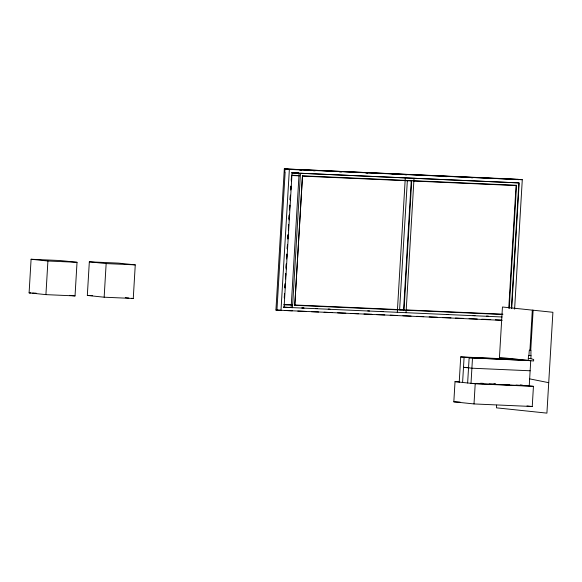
<?xml version="1.0" encoding="UTF-8"?>
<svg xmlns="http://www.w3.org/2000/svg" width="582" height="582" viewBox="0 0 582 582"><rect width="100%" height="100%" fill="white"/><g stroke="black" fill="none" stroke-linecap="round" stroke-linejoin="round"><path stroke-width="0.87" d="M29.1 292.862L31.093 259.252L60.215 260.54L77.028 262.3L75.034 295.918L45.92 294.63L29.1 292.862L30.868 292.942M45.92 294.63L47.913 261.012L31.093 259.252M87.329 295.438L89.33 261.827L118.444 263.115L135.264 264.875L133.263 298.486L104.149 297.206L87.329 295.438L92.625 295.671M104.149 297.206L106.15 263.588L89.33 261.827M502.121 320.355L275.926 310.046L284.314 168.875L522.287 179.7L514.604 309.107M276.937 310.155L285.151 171.923L284.511 171.85L285.326 168.984L518.256 179.278L518.22 179.816M280.975 310.577L289.363 169.406L284.314 168.875M284.292 297.446L284.511 293.823M284.889 287.486L285.1 283.863M285.478 277.527L285.697 273.904M286.068 267.567L286.286 263.944M286.664 257.608L286.875 253.985M287.202 248.55L287.413 244.927M287.792 238.591L288.003 234.968M288.381 228.631L288.599 225.008M288.978 218.672L289.189 215.049M289.567 208.712L289.778 205.09M290.105 199.662L290.374 195.13M290.694 189.703L290.913 186.08M291.291 179.743L291.502 176.12M284.322 298.028L284.591 293.488M284.911 288.039L285.18 283.507M285.449 278.967L285.777 273.518M286.046 268.986L286.366 263.537M286.635 258.997L286.904 254.465M287.232 249.016L287.501 244.476M287.821 239.035L288.097 234.495M288.366 229.955L288.687 224.514M288.956 219.974L289.225 215.435M289.552 209.993L289.821 205.453M290.142 200.012L290.411 195.472M290.738 190.03L290.949 186.4M291.276 180.951L291.546 176.411M284.081 307.347L292.069 172.898L519.18 182.93L511.731 308.358M299.126 173.101L291.138 307.558L292.484 307.696L300.472 173.247L518.846 182.894L511.389 308.322M502.528 314.484L294.783 305.303L302.48 175.829L516.54 185.287L509.228 308.431M294.783 305.303L302.48 175.829M397.302 312.33L405.29 177.881M406.04 312.716L414.028 178.267M529.053 385.888L533.439 386.346L532.239 406.512L474.01 403.937L453.829 401.82L455.022 381.654L459.504 381.85M459.227 382.098L460.726 356.89L518.962 359.458M462.595 382.447L464.094 357.239L460.726 356.89M467.637 382.978L469.136 357.77L527.372 360.345M472.497 358.119L471.005 383.327L529.234 385.902L530.733 360.695L469.136 357.77M474.01 403.937L475.203 383.771L455.022 381.654M496.613 405.13L496.453 407.837L546.913 413.125L552.9 312.287L502.448 306.998L499.349 359.159M508.777 308.074L516.059 185.556L516.54 185.287M528.209 360.433L528.507 355.391L531.031 355.653L530.857 358.658L528.332 358.388M528.943 355.435L529.227 350.728L529.605 350.095L530.951 350.233L530.929 355.646M529.94 350.124L532.319 310.126M530.748 350.211L533.127 310.213M289.363 169.406L522.287 179.7M299.745 170.155L301.607 170.242M313.342 170.759L315.153 170.839M339.619 171.916L341.438 171.996M365.903 173.08L367.766 173.167M392.188 174.244L394.05 174.324M404.927 174.804L406.745 174.884M418.473 175.4L420.335 175.488M444.757 176.564L446.62 176.652M471.042 177.728L472.904 177.808M292.142 172.738L298.602 173.029M291.437 172.774L298.704 173.094M291.553 175.211L299.723 175.575M291.597 175.509L299.723 175.866M302.516 176.12L411.867 180.951M413.678 181.031L516.059 185.556M47.913 261.012L77.028 262.3M106.15 263.588L135.264 264.875M32.628 293.022L36.157 293.175M292.069 304.735L283.863 304.692L292.033 305.048M294.863 304.99L398.146 309.559M404.214 309.828L399.601 309.937L407.342 180.755M406.025 309.908L502.964 314.193M289.269 307.34L292.128 307.471M301.949 307.9L303.935 307.994M315.531 308.504L317.343 308.584M328.212 309.064L330.023 309.144M381.152 311.406L382.971 311.486M486.53 316.062L488.349 316.142M283.376 307.158L291.524 307.522M302.036 308.038L303.855 308.118M367.729 310.883L369.548 310.963M381.072 311.53L382.985 311.566M446.831 314.44L448.642 314.52M473.108 315.539L474.992 315.684M283.449 307.223L502.106 316.979M275.926 310.046L280.56 310.315M285.093 310.519L292.346 310.839M297.78 311.079L305.943 311.435M311.377 311.676L318.63 311.996M324.065 312.236L332.22 312.599M337.662 312.84L345.817 313.196M350.349 313.4L358.505 313.763M363.946 314.004L372 314.295M376.634 314.564L384.789 314.92M390.231 315.16L397.477 315.48M402.919 315.72L411.074 316.084M416.516 316.324L423.761 316.644M429.203 316.884L437.358 317.248M442.8 317.488L450.955 317.845M455.488 318.048L463.643 318.405M469.085 318.645L477.24 319.009M481.772 319.205L490.728 319.54M495.362 319.809L501.713 320.093M464.094 357.239L522.323 359.814M468.866 367.562L463.49 367.322L471.9 368.202L530.137 370.778M480.514 383.24L483.198 383.356M493.951 383.836L495.74 383.916M507.388 384.426L509.177 384.506M476.6 383.371L482.871 383.654M489.142 383.931L495.413 384.207M502.579 384.52L508.85 384.797M516.016 385.117L522.287 385.393M475.203 383.771L533.439 386.346M453.829 401.82L460.1 402.104M125.297 297.657L128.84 298.028M131.496 298.304L133.263 298.486M69.724 295.358L75.034 295.918M499.451 357.413L533.592 360.993L533.679 359.501L530.682 358.636M520.279 384.964L522.505 385.197M526.979 405.96L532.239 406.512M548.717 382.68L529.656 378.867M411.241 180.929L403.581 309.799L404.032 310.133L411.721 180.66L411.241 180.929"/></g></svg>
